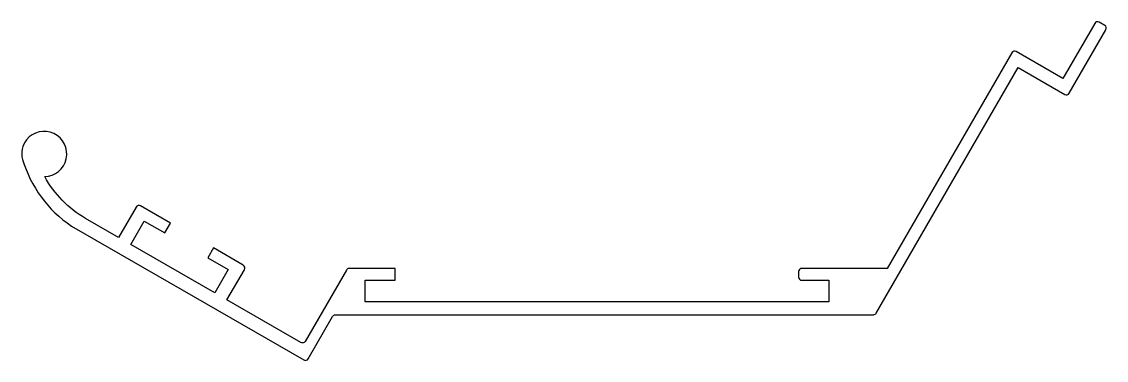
# Model space of a CAD drawing. Extents: x 176 to 277, y 241 to 272.
import ezdxf

# ---------------------------------------------------------------- set-up
doc = ezdxf.new("R2010")
doc.units = 0
doc.layers.add('ANA', color=220, linetype='CONTINUOUS')

msp = doc.modelspace()

# ---------------------------------------------------------------- linework, layer by layer
at = {"layer": 'ANA'}
msp.add_lwpolyline([(187.12, 254.99, 0.414214), (186.71, 254.88), (185.08, 252.06), (182.02, 253.83, -0.137834), (178.24, 257.7, 1.554635), (176.55, 261.13, 0.247618), (176.18, 259.3, 0.174616), (180.71, 253.12), (202.26, 240.7, 0.414214), (202.67, 240.81), (204.93, 244.74, -0.267949), (205.19, 244.89), (255.07, 244.89, 0.267949), (255.33, 245.04), (268.49, 267.82), (272.82, 265.33, 0.414214), (273.23, 265.43), (276.63, 271.32, 0.414214), (276.52, 271.73), (276, 272.03, 0.414214), (275.59, 271.92), (272.64, 266.81), (268.31, 269.31, 0.414214), (267.9, 269.2), (256.34, 249.19), (248.44, 249.19, 0.414214), (248.14, 248.89), (248.14, 248.39, 0.414214), (248.44, 248.09), (250.94, 248.09), (250.94, 246.09), (207.94, 246.09), (207.94, 248.09), (210.74, 248.09), (210.74, 249.19), (206.46, 249.19, 0.267949), (206.2, 249.04), (202.38, 242.42, -0.414214), (201.97, 242.31), (195.13, 246.26), (196.75, 249.07, 0.414214), (196.64, 249.48), (193.87, 251.09), (193.35, 250.18), (195.25, 249.08), (194, 246.91), (186.21, 251.41), (187.46, 253.58), (189.37, 252.48), (189.89, 253.39)], format="xyb", close=True, dxfattribs=at)

doc.saveas('drawing.dxf')
